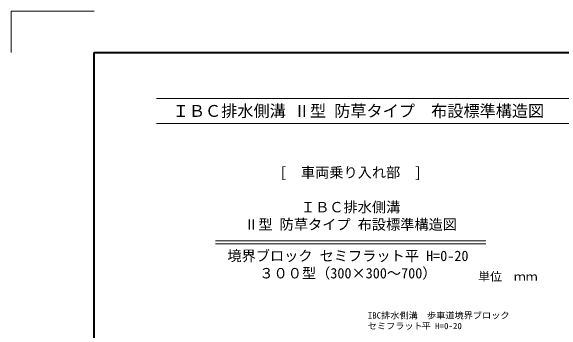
# Model space of a CAD drawing. Units: millimetres at full size; details may follow other scales. Extents: x 164402 to 209100, y 872507 to 885397.
# Drawn here: x 200700 to 203350, y 876910 to 878447 of the extents above; entities that cross this region are included whole.
import ezdxf
from ezdxf.enums import TextEntityAlignment as Align

# ---------------------------------------------------------------- set-up
doc = ezdxf.new("R2010")
doc.units = ezdxf.units.MM
doc.header["$LTSCALE"] = 40
for name, color, linetype, lineweight in [('0_2', 7, 'Continuous', 13), ('Defpoints_3', 8, 'Continuous', 0), ('図枠', 7, 'Continuous', 5), ('寸法線', 7, 'Continuous', 13)]:
    doc.layers.add(name, color=color, linetype=linetype, lineweight=lineweight)
doc.layers.add('文字', color=7, linetype='Continuous')
doc.styles.add('ＭＳ ゴシック', font='')
doc.styles.add('ＭＳ 明朝', font='')
doc.styles.get('ＭＳ ゴシック').set_extended_font_data('MS Gothic')
doc.styles.get('ＭＳ 明朝').set_extended_font_data('MS Mincho')

msp = doc.modelspace()

# ---------------------------------------------------------------- linework, layer by layer
at = {"layer": '0_2', "lineweight": 20}
for p, q in [((201683.69, 877343.55), (202983.69, 877343.55)), ((201683.69, 877328.55), (202983.69, 877328.55))]:
    msp.add_line(p, q, dxfattribs=at)
at = {"layer": 'Defpoints_3', "color": 7, "lineweight": 13}
for p, q in [((200700.43, 878447.22), (201100.43, 878447.22)), ((200700.43, 878247.22), (200700.43, 878447.22))]:
    msp.add_line(p, q, dxfattribs=at)
at = {"layer": '図枠', "lineweight": 40}
for p, q in [((201100.43, 872707.22), (201100.43, 878247.22)), ((201100.43, 878247.22), (208900.43, 878247.22))]:
    msp.add_line(p, q, dxfattribs=at)
at = {"layer": '図枠', "lineweight": 13}
for p, q in [((201400.43, 878027.22), (208600.43, 878027.22)), ((201400.43, 877907.22), (208600.43, 877907.22))]:
    msp.add_line(p, q, dxfattribs=at)

# ---------------------------------------------------------------- texts
at = {"layer": '図枠', "style": 'ＭＳ ゴシック'}
msp.add_text('\u3000ＩＢＣ排水側溝 Ⅱ型 防草タイプ\u3000布設標準構造図', height=56.96, dxfattribs=at).set_placement((201400.43, 877967.22), align=Align.MIDDLE_LEFT)
at = {"layer": '寸法線', "style": 'ＭＳ 明朝', "width": 1.05}
for s, p in [('IBC排水側溝\u3000歩車道境界ブロック', (202416.15, 876960.71)), ('セミフラット', (202416.15, 876909.86)), ('平', (202675.35, 876909.86)), ('H=0-20', (202740.15, 876909.86))]:
    msp.add_text(s, height=30.02, dxfattribs=at).set_placement(p, align=Align.BOTTOM_LEFT)
at = {"layer": '文字', "style": 'ＭＳ 明朝'}
for s, p in [('[\u3000車両乗り入れ部\u3000]', (201992.52, 877696.68)), ('ＩＢＣ排水側溝', (202094.89, 877530.01)), ('Ⅱ型 防草タイプ 布設標準構造図', (201821.89, 877446.68)), ('境界ブロック セミフラット平 H=0-20', (201741.2, 877295.97)), ('３００型（300×300～700）', (201894.76, 877212.64))]:
    msp.add_text(s, height=50.04, dxfattribs=at).set_placement(p, align=Align.TOP_LEFT)
at = {"layer": '文字', "style": 'ＭＳ 明朝', "width": 1.05}
msp.add_text('単位\u3000ｍｍ', height=40.03, dxfattribs=at).set_placement((203233.69, 877139.02), align=Align.BOTTOM_RIGHT)

doc.saveas('drawing.dxf')
